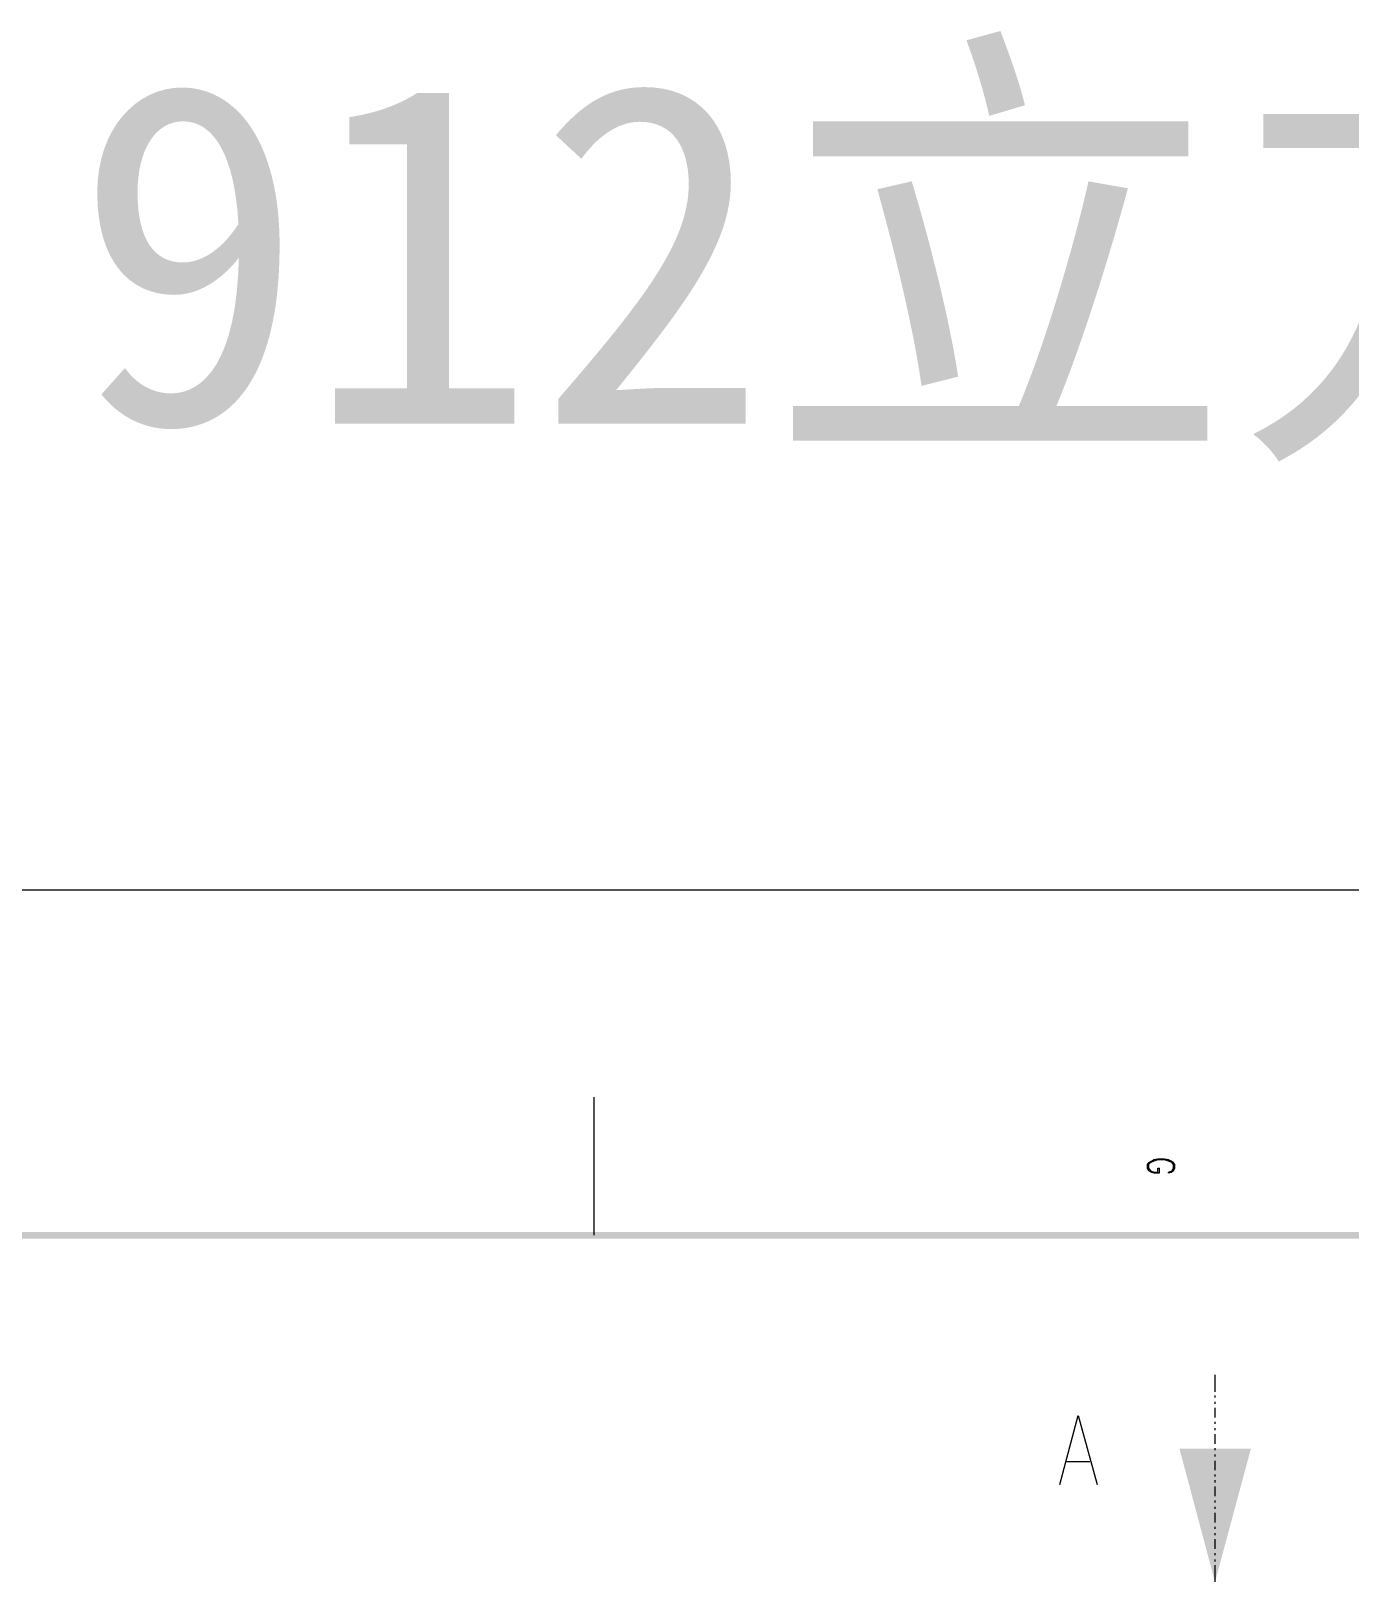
# Model space of a CAD drawing. Header units: millimetres. Extents: x 0 to 588, y 0 to 874.
# Drawn here: x 150.4 to 217.1, y 795.8 to 874.3 of the extents above; entities that cross this region are included whole.
import ezdxf

# ---------------------------------------------------------------- set-up
doc = ezdxf.new("R2010")
doc.units = ezdxf.units.MM
doc.layers.get('0').update_dxf_attribs({"lineweight": 18})
doc.layers.add('尺寸线层', color=3, linetype='Continuous', lineweight=18)
doc.styles.get("Standard").update_dxf_attribs({"font": 'txt.shx'})

msp = doc.modelspace()

# ---------------------------------------------------------------- hatches: boundary and pattern name
for points in [[(580.623, 813.16), (580.623, 813.499), (6.985, 813.16)], [(580.623, 813.499), (6.985, 813.16), (6.985, 813.499)], [(210.27, 795.782), (212.09, 802.534), (208.47, 802.534)]]:
    msp.add_hatch(color=0).paths.add_polyline_path(points, flags=0)

# ---------------------------------------------------------------- linework, layer by layer
at = {"color": 0, "lineweight": 0}
for points in [[(587.608, 830.792), (0, 830.792)], [(178.858, 813.329), (178.858, 820.314)], [(207.92, 816.483), (208.047, 816.525), (208.174, 816.61), (208.238, 816.716), (208.238, 816.906), (208.174, 816.991), (208.047, 817.076), (207.92, 817.139), (207.708, 817.182), (207.37, 817.182), (207.179, 817.139), (207.052, 817.076), (206.904, 816.991), (206.841, 816.906), (206.841, 816.716), (206.904, 816.61), (207.052, 816.525), (207.179, 816.483), (207.454, 816.483), (207.454, 816.716)], [(207.92, 816.483), (207.92, 816.525), (208.047, 816.567), (208.111, 816.61), (208.174, 816.716), (208.174, 816.906), (208.111, 816.991), (208.047, 817.033), (207.92, 817.076), (207.708, 817.139), (207.37, 817.139), (207.179, 817.076), (207.052, 817.033), (206.989, 816.991), (206.904, 816.906), (206.904, 816.716), (206.989, 816.61), (207.052, 816.567), (207.179, 816.525), (207.37, 816.525), (207.37, 816.716), (207.454, 816.716)], [(210.27, 806.26), (210.27, 805.412)], [(210.27, 805.222), (210.27, 805.116)], [(210.27, 804.905), (210.27, 804.799)], [(210.27, 804.587), (210.27, 804.101)], [(202.417, 800.713), (203.348, 804.206), (204.301, 800.713)], [(210.27, 803.888), (210.27, 803.783)], [(210.27, 803.571), (210.27, 803.465)], [(210.27, 803.254), (210.27, 802.767)], [(210.27, 802.555), (210.27, 802.449)], [(210.27, 802.237), (210.27, 802.132)], [(202.777, 801.878), (203.941, 801.878)], [(210.27, 801.92), (210.27, 801.433)], [(210.27, 801.221), (210.27, 801.116)], [(210.27, 800.926), (210.27, 800.819)], [(210.27, 800.608), (210.27, 800.121)], [(210.27, 799.909), (210.27, 799.803)], [(210.27, 799.592), (210.27, 799.486)], [(210.27, 799.274), (210.27, 798.787)], [(210.27, 798.576), (210.27, 798.47)], [(210.27, 798.258), (210.27, 798.153)], [(210.27, 797.941), (210.27, 797.454)], [(210.27, 797.242), (210.27, 797.137)], [(210.27, 796.925), (210.27, 796.819)], [(210.27, 796.628), (210.27, 795.782)]]:
    msp.add_lwpolyline(points, dxfattribs=at)

# ---------------------------------------------------------------- texts
at = {"layer": '尺寸线层', "insert": (152.518, 871.617), "char_height": 17.21252, "width": 475.64663, "attachment_point": 1}
msp.add_mtext('{\\fkaiti|b0|i0|c0|p0;\\C1;912立方水蒸气气化炉总图}', dxfattribs=at)

doc.saveas('drawing.dxf')
